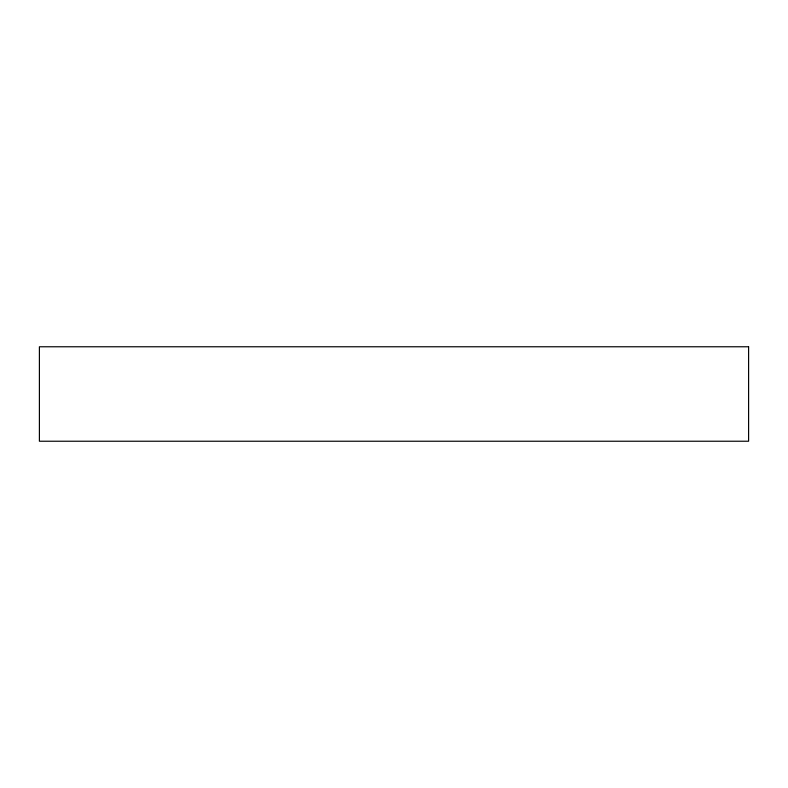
<?xml version="1.0" encoding="UTF-8"?>
<svg xmlns="http://www.w3.org/2000/svg" width="788" height="788" viewBox="0 0 788 788"><rect width="100%" height="100%" fill="white"/><g stroke="black" fill="none" stroke-linecap="round" stroke-linejoin="round"><path stroke-width="1.18" d="M748.6 346.769L39.4 346.769L39.4 441.231L748.6 441.231L748.6 346.769"/></g></svg>
